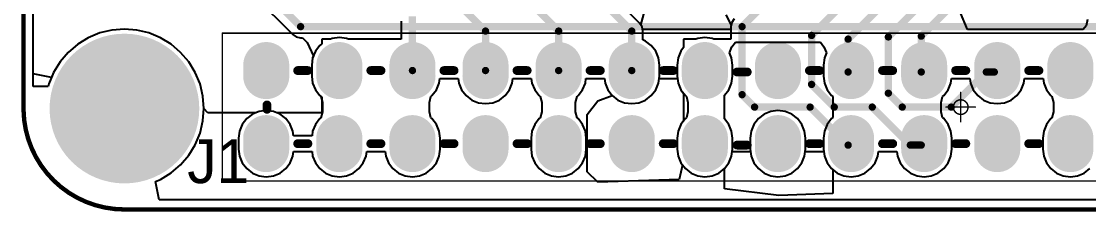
# Model space of a CAD drawing. Header units: millimetres. Extents: x 1.01 to 3.59, y 0.05 to 3.22.
# Drawn here: x 1.009 to 2.469, y 1.009 to 1.269 of the extents above; entities that cross this region are included whole.
import ezdxf

# ---------------------------------------------------------------- set-up
doc = ezdxf.new("R2010")
doc.units = ezdxf.units.MM
doc.header["$MEASUREMENT"] = 0
for name, color, linetype in [('BottomLayer', 5, 'Continuous'), ('BottomSolder', 6, 'Continuous'), ('KeepOutLayer', 6, 'Continuous'), ('Mechanical15', 56, 'Continuous'), ('MultiLayer', 9, 'Continuous'), ('PadHoleLayer', 156, 'Continuous'), ('TopLayer', 1, 'Continuous'), ('TopOverlay', 2, 'Continuous'), ('TopSolder', 216, 'Continuous')]:
    doc.layers.add(name, color=color, linetype=linetype)

# ---------------------------------------------------------------- blocks, each defined once
blk = doc.blocks.new('HM2X20_132')
at = {"layer": 'BottomLayer', "const_width": 0.055}
for points in [[(-0.0425, 0.15), (-0.0575, 0.15)], [(0.0575, 0.15), (0.0425, 0.15)], [(-0.0425, 0.05), (-0.0575, 0.05)], [(0.0575, 0.05), (0.0425, 0.05)], [(-0.0425, -0.05), (-0.0575, -0.05)], [(0.0575, -0.05), (0.0425, -0.05)], [(-0.0425, -0.15), (-0.0575, -0.15)], [(0.0575, -0.15), (0.0425, -0.15)], [(-0.0425, -0.25), (-0.0575, -0.25)], [(0.0575, -0.25), (0.0425, -0.25)], [(-0.0425, -0.35), (-0.0575, -0.35)], [(0.0575, -0.35), (0.0425, -0.35)], [(-0.0425, -0.45), (-0.0575, -0.45)], [(0.0575, -0.45), (0.0425, -0.45)], [(-0.0425, -0.55), (-0.0575, -0.55)], [(0.0575, -0.55), (0.0425, -0.55)], [(-0.0425, -0.65), (-0.0575, -0.65)], [(0.0575, -0.65), (0.0425, -0.65)], [(-0.0425, -0.75), (-0.0575, -0.75)], [(0.0575, -0.75), (0.0425, -0.75)], [(-0.0425, -0.85), (-0.0575, -0.85)], [(0.0575, -0.85), (0.0425, -0.85)], [(-0.0425, -0.95), (-0.0575, -0.95)], [(0.0575, -0.95), (0.0425, -0.95)]]:
    blk.add_lwpolyline(points, dxfattribs=at)
at = {"layer": 'BottomLayer', "const_width": 0.0275}
for points in [[(-0.0712, 0.15, 1), (-0.0437, 0.15, 1)], [(-0.0563, 0.15, 1), (-0.0288, 0.15, 1)], [(0.0288, 0.15, 1), (0.0563, 0.15, 1)], [(0.0437, 0.15, 1), (0.0712, 0.15, 1)], [(-0.0712, 0.05, 1), (-0.0437, 0.05, 1)], [(-0.0563, 0.05, 1), (-0.0288, 0.05, 1)], [(0.0288, 0.05, 1), (0.0563, 0.05, 1)], [(0.0437, 0.05, 1), (0.0712, 0.05, 1)], [(-0.0712, -0.05, 1), (-0.0437, -0.05, 1)], [(-0.0563, -0.05, 1), (-0.0288, -0.05, 1)], [(0.0288, -0.05, 1), (0.0563, -0.05, 1)], [(0.0437, -0.05, 1), (0.0712, -0.05, 1)], [(-0.0712, -0.15, 1), (-0.0437, -0.15, 1)], [(-0.0563, -0.15, 1), (-0.0288, -0.15, 1)], [(0.0288, -0.15, 1), (0.0563, -0.15, 1)], [(0.0437, -0.15, 1), (0.0712, -0.15, 1)], [(-0.0712, -0.25, 1), (-0.0437, -0.25, 1)], [(-0.0563, -0.25, 1), (-0.0288, -0.25, 1)], [(0.0288, -0.25, 1), (0.0563, -0.25, 1)], [(0.0437, -0.25, 1), (0.0712, -0.25, 1)], [(-0.0712, -0.35, 1), (-0.0437, -0.35, 1)], [(-0.0563, -0.35, 1), (-0.0288, -0.35, 1)], [(0.0288, -0.35, 1), (0.0563, -0.35, 1)], [(0.0437, -0.35, 1), (0.0712, -0.35, 1)], [(-0.0712, -0.45, 1), (-0.0437, -0.45, 1)], [(-0.0563, -0.45, 1), (-0.0288, -0.45, 1)], [(0.0288, -0.45, 1), (0.0563, -0.45, 1)], [(0.0437, -0.45, 1), (0.0712, -0.45, 1)], [(-0.0712, -0.55, 1), (-0.0437, -0.55, 1)], [(-0.0563, -0.55, 1), (-0.0288, -0.55, 1)], [(0.0288, -0.55, 1), (0.0563, -0.55, 1)], [(0.0437, -0.55, 1), (0.0712, -0.55, 1)], [(-0.0712, -0.65, 1), (-0.0437, -0.65, 1)], [(-0.0563, -0.65, 1), (-0.0288, -0.65, 1)], [(0.0288, -0.65, 1), (0.0563, -0.65, 1)], [(0.0437, -0.65, 1), (0.0712, -0.65, 1)], [(-0.0712, -0.75, 1), (-0.0437, -0.75, 1)], [(-0.0563, -0.75, 1), (-0.0288, -0.75, 1)], [(0.0288, -0.75, 1), (0.0563, -0.75, 1)], [(0.0437, -0.75, 1), (0.0712, -0.75, 1)], [(-0.0712, -0.85, 1), (-0.0437, -0.85, 1)], [(-0.0563, -0.85, 1), (-0.0288, -0.85, 1)], [(0.0288, -0.85, 1), (0.0563, -0.85, 1)], [(0.0437, -0.85, 1), (0.0712, -0.85, 1)], [(-0.0712, -0.95, 1), (-0.0437, -0.95, 1)], [(-0.0563, -0.95, 1), (-0.0288, -0.95, 1)], [(0.0288, -0.95, 1), (0.0563, -0.95, 1)], [(0.0437, -0.95, 1), (0.0712, -0.95, 1)]]:
    blk.add_lwpolyline(points, format="xyb", close=True, dxfattribs=at)
at = {"layer": 'BottomSolder', "const_width": 0.063}
for points in [[(-0.0425, 0.15), (-0.0575, 0.15)], [(0.0575, 0.15), (0.0425, 0.15)], [(-0.0425, 0.05), (-0.0575, 0.05)], [(0.0575, 0.05), (0.0425, 0.05)], [(-0.0425, -0.05), (-0.0575, -0.05)], [(0.0575, -0.05), (0.0425, -0.05)], [(-0.0425, -0.15), (-0.0575, -0.15)], [(0.0575, -0.15), (0.0425, -0.15)], [(-0.0425, -0.25), (-0.0575, -0.25)], [(0.0575, -0.25), (0.0425, -0.25)], [(-0.0425, -0.35), (-0.0575, -0.35)], [(0.0575, -0.35), (0.0425, -0.35)], [(-0.0425, -0.45), (-0.0575, -0.45)], [(0.0575, -0.45), (0.0425, -0.45)], [(-0.0425, -0.55), (-0.0575, -0.55)], [(0.0575, -0.55), (0.0425, -0.55)], [(-0.0425, -0.65), (-0.0575, -0.65)], [(0.0575, -0.65), (0.0425, -0.65)], [(-0.0425, -0.75), (-0.0575, -0.75)], [(0.0575, -0.75), (0.0425, -0.75)], [(-0.0425, -0.85), (-0.0575, -0.85)], [(0.0575, -0.85), (0.0425, -0.85)], [(-0.0425, -0.95), (-0.0575, -0.95)], [(0.0575, -0.95), (0.0425, -0.95)]]:
    blk.add_lwpolyline(points, dxfattribs=at)
at = {"layer": 'BottomSolder', "const_width": 0.0315}
for points in [[(-0.0732, 0.15, 1), (-0.0418, 0.15, 1)], [(-0.0583, 0.15, 1), (-0.0267, 0.15, 1)], [(0.0267, 0.15, 1), (0.0583, 0.15, 1)], [(0.0418, 0.15, 1), (0.0732, 0.15, 1)], [(-0.0732, 0.05, 1), (-0.0418, 0.05, 1)], [(-0.0583, 0.05, 1), (-0.0267, 0.05, 1)], [(0.0267, 0.05, 1), (0.0583, 0.05, 1)], [(0.0418, 0.05, 1), (0.0732, 0.05, 1)], [(-0.0732, -0.05, 1), (-0.0418, -0.05, 1)], [(-0.0583, -0.05, 1), (-0.0267, -0.05, 1)], [(0.0267, -0.05, 1), (0.0583, -0.05, 1)], [(0.0418, -0.05, 1), (0.0732, -0.05, 1)], [(-0.0732, -0.15, 1), (-0.0418, -0.15, 1)], [(-0.0583, -0.15, 1), (-0.0267, -0.15, 1)], [(0.0267, -0.15, 1), (0.0583, -0.15, 1)], [(0.0418, -0.15, 1), (0.0732, -0.15, 1)], [(-0.0732, -0.25, 1), (-0.0418, -0.25, 1)], [(-0.0583, -0.25, 1), (-0.0267, -0.25, 1)], [(0.0267, -0.25, 1), (0.0583, -0.25, 1)], [(0.0418, -0.25, 1), (0.0732, -0.25, 1)], [(-0.0732, -0.35, 1), (-0.0418, -0.35, 1)], [(-0.0583, -0.35, 1), (-0.0267, -0.35, 1)], [(0.0267, -0.35, 1), (0.0583, -0.35, 1)], [(0.0418, -0.35, 1), (0.0732, -0.35, 1)], [(-0.0732, -0.45, 1), (-0.0418, -0.45, 1)], [(-0.0583, -0.45, 1), (-0.0267, -0.45, 1)], [(0.0267, -0.45, 1), (0.0583, -0.45, 1)], [(0.0418, -0.45, 1), (0.0732, -0.45, 1)], [(-0.0732, -0.55, 1), (-0.0418, -0.55, 1)], [(-0.0583, -0.55, 1), (-0.0267, -0.55, 1)], [(0.0267, -0.55, 1), (0.0583, -0.55, 1)], [(0.0418, -0.55, 1), (0.0732, -0.55, 1)], [(-0.0732, -0.65, 1), (-0.0418, -0.65, 1)], [(-0.0583, -0.65, 1), (-0.0267, -0.65, 1)], [(0.0267, -0.65, 1), (0.0583, -0.65, 1)], [(0.0418, -0.65, 1), (0.0732, -0.65, 1)], [(-0.0732, -0.75, 1), (-0.0418, -0.75, 1)], [(-0.0583, -0.75, 1), (-0.0267, -0.75, 1)], [(0.0267, -0.75, 1), (0.0583, -0.75, 1)], [(0.0418, -0.75, 1), (0.0732, -0.75, 1)], [(-0.0732, -0.85, 1), (-0.0418, -0.85, 1)], [(-0.0583, -0.85, 1), (-0.0267, -0.85, 1)], [(0.0267, -0.85, 1), (0.0583, -0.85, 1)], [(0.0418, -0.85, 1), (0.0732, -0.85, 1)], [(-0.0732, -0.95, 1), (-0.0418, -0.95, 1)], [(-0.0583, -0.95, 1), (-0.0267, -0.95, 1)], [(0.0267, -0.95, 1), (0.0583, -0.95, 1)], [(0.0418, -0.95, 1), (0.0732, -0.95, 1)]]:
    blk.add_lwpolyline(points, format="xyb", close=True, dxfattribs=at)
at = {"layer": 'Mechanical15', "const_width": 0.002}
for points in [[(-0.1012, -1.01), (-0.1012, 1.008)], [(0.1012, -1.01), (0.1012, 1.008)], [(0, -0.02), (0, 0.02)], [(0.02, 0), (-0.02, 0)], [(0.1012, -1.01), (-0.1012, -1.01)]]:
    blk.add_lwpolyline(points, dxfattribs=at)
at = {"layer": 'Mechanical15'}
for points, const_width in [([(-0.0005, 0.02, 1), (0.0005, 0.02, 1)], 0.001), ([(-0.0205, 0, 1), (-0.0195, 0, 1)], 0.001), ([(0.01, 0, 1), (-0.01, 0, 1)], 0.002), ([(-0.0105, 0, 1), (-0.0095, 0, 1)], 0.001), ([(0.0095, 0, 1), (0.0105, 0, 1)], 0.001), ([(0.0195, 0, 1), (0.0205, 0, 1)], 0.001), ([(-0.0005, -0.02, 1), (0.0005, -0.02, 1)], 0.001), ([(-0.1017, -1.01, 1), (-0.1007, -1.01, 1)], 0.001), ([(-0.1017, -1.01, 1), (-0.1007, -1.01, 1)], 0.001), ([(0.1007, -1.01, 1), (0.1017, -1.01, 1)], 0.001), ([(0.1007, -1.01, 1), (0.1017, -1.01, 1)], 0.001)]:
    blk.add_lwpolyline(points, format="xyb", close=True, dxfattribs=dict(at, const_width=const_width))
at = {"layer": 'MultiLayer', "const_width": 0.055}
for points in [[(-0.0425, 0.15), (-0.0575, 0.15)], [(0.0575, 0.15), (0.0425, 0.15)], [(-0.0425, 0.05), (-0.0575, 0.05)], [(0.0575, 0.05), (0.0425, 0.05)], [(-0.0425, -0.05), (-0.0575, -0.05)], [(0.0575, -0.05), (0.0425, -0.05)], [(-0.0425, -0.15), (-0.0575, -0.15)], [(0.0575, -0.15), (0.0425, -0.15)], [(-0.0425, -0.25), (-0.0575, -0.25)], [(0.0575, -0.25), (0.0425, -0.25)], [(-0.0425, -0.35), (-0.0575, -0.35)], [(0.0575, -0.35), (0.0425, -0.35)], [(-0.0425, -0.45), (-0.0575, -0.45)], [(0.0575, -0.45), (0.0425, -0.45)], [(-0.0425, -0.55), (-0.0575, -0.55)], [(0.0575, -0.55), (0.0425, -0.55)], [(-0.0425, -0.65), (-0.0575, -0.65)], [(0.0575, -0.65), (0.0425, -0.65)], [(-0.0425, -0.75), (-0.0575, -0.75)], [(0.0575, -0.75), (0.0425, -0.75)], [(-0.0425, -0.85), (-0.0575, -0.85)], [(0.0575, -0.85), (0.0425, -0.85)], [(-0.0425, -0.95), (-0.0575, -0.95)], [(0.0575, -0.95), (0.0425, -0.95)]]:
    blk.add_lwpolyline(points, dxfattribs=at)
at = {"layer": 'MultiLayer', "const_width": 0.0275}
for points in [[(-0.0712, 0.15, 1), (-0.0437, 0.15, 1)], [(-0.0563, 0.15, 1), (-0.0288, 0.15, 1)], [(0.0288, 0.15, 1), (0.0563, 0.15, 1)], [(0.0437, 0.15, 1), (0.0712, 0.15, 1)], [(-0.0712, 0.05, 1), (-0.0437, 0.05, 1)], [(-0.0563, 0.05, 1), (-0.0288, 0.05, 1)], [(0.0288, 0.05, 1), (0.0563, 0.05, 1)], [(0.0437, 0.05, 1), (0.0712, 0.05, 1)], [(-0.0712, -0.05, 1), (-0.0437, -0.05, 1)], [(-0.0563, -0.05, 1), (-0.0288, -0.05, 1)], [(0.0288, -0.05, 1), (0.0563, -0.05, 1)], [(0.0437, -0.05, 1), (0.0712, -0.05, 1)], [(-0.0712, -0.15, 1), (-0.0437, -0.15, 1)], [(-0.0563, -0.15, 1), (-0.0288, -0.15, 1)], [(0.0288, -0.15, 1), (0.0563, -0.15, 1)], [(0.0437, -0.15, 1), (0.0712, -0.15, 1)], [(-0.0712, -0.25, 1), (-0.0437, -0.25, 1)], [(-0.0563, -0.25, 1), (-0.0288, -0.25, 1)], [(0.0288, -0.25, 1), (0.0563, -0.25, 1)], [(0.0437, -0.25, 1), (0.0712, -0.25, 1)], [(-0.0712, -0.35, 1), (-0.0437, -0.35, 1)], [(-0.0563, -0.35, 1), (-0.0288, -0.35, 1)], [(0.0288, -0.35, 1), (0.0563, -0.35, 1)], [(0.0437, -0.35, 1), (0.0712, -0.35, 1)], [(-0.0712, -0.45, 1), (-0.0437, -0.45, 1)], [(-0.0563, -0.45, 1), (-0.0288, -0.45, 1)], [(0.0288, -0.45, 1), (0.0563, -0.45, 1)], [(0.0437, -0.45, 1), (0.0712, -0.45, 1)], [(-0.0712, -0.55, 1), (-0.0437, -0.55, 1)], [(-0.0563, -0.55, 1), (-0.0288, -0.55, 1)], [(0.0288, -0.55, 1), (0.0563, -0.55, 1)], [(0.0437, -0.55, 1), (0.0712, -0.55, 1)], [(-0.0712, -0.65, 1), (-0.0437, -0.65, 1)], [(-0.0563, -0.65, 1), (-0.0288, -0.65, 1)], [(0.0288, -0.65, 1), (0.0563, -0.65, 1)], [(0.0437, -0.65, 1), (0.0712, -0.65, 1)], [(-0.0712, -0.75, 1), (-0.0437, -0.75, 1)], [(-0.0563, -0.75, 1), (-0.0288, -0.75, 1)], [(0.0288, -0.75, 1), (0.0563, -0.75, 1)], [(0.0437, -0.75, 1), (0.0712, -0.75, 1)], [(-0.0712, -0.85, 1), (-0.0437, -0.85, 1)], [(-0.0563, -0.85, 1), (-0.0288, -0.85, 1)], [(0.0288, -0.85, 1), (0.0563, -0.85, 1)], [(0.0437, -0.85, 1), (0.0712, -0.85, 1)], [(-0.0712, -0.95, 1), (-0.0437, -0.95, 1)], [(-0.0563, -0.95, 1), (-0.0288, -0.95, 1)], [(0.0288, -0.95, 1), (0.0563, -0.95, 1)], [(0.0437, -0.95, 1), (0.0712, -0.95, 1)]]:
    blk.add_lwpolyline(points, format="xyb", close=True, dxfattribs=at)
at = {"layer": 'PadHoleLayer', "const_width": 0.02}
for points in [[(-0.06, 0.15, 1), (-0.04, 0.15, 1)], [(0.04, 0.15, 1), (0.06, 0.15, 1)], [(-0.06, 0.05, 1), (-0.04, 0.05, 1)], [(0.04, 0.05, 1), (0.06, 0.05, 1)], [(-0.06, -0.05, 1), (-0.04, -0.05, 1)], [(0.04, -0.05, 1), (0.06, -0.05, 1)], [(-0.06, -0.15, 1), (-0.04, -0.15, 1)], [(0.04, -0.15, 1), (0.06, -0.15, 1)], [(-0.06, -0.25, 1), (-0.04, -0.25, 1)], [(0.04, -0.25, 1), (0.06, -0.25, 1)], [(-0.06, -0.35, 1), (-0.04, -0.35, 1)], [(0.04, -0.35, 1), (0.06, -0.35, 1)], [(-0.06, -0.45, 1), (-0.04, -0.45, 1)], [(0.04, -0.45, 1), (0.06, -0.45, 1)], [(-0.06, -0.55, 1), (-0.04, -0.55, 1)], [(0.04, -0.55, 1), (0.06, -0.55, 1)], [(-0.06, -0.65, 1), (-0.04, -0.65, 1)], [(0.04, -0.65, 1), (0.06, -0.65, 1)], [(-0.06, -0.75, 1), (-0.04, -0.75, 1)], [(0.04, -0.75, 1), (0.06, -0.75, 1)], [(-0.06, -0.85, 1), (-0.04, -0.85, 1)], [(0.04, -0.85, 1), (0.06, -0.85, 1)], [(-0.06, -0.95, 1), (-0.04, -0.95, 1)], [(0.04, -0.95, 1), (0.06, -0.95, 1)]]:
    blk.add_lwpolyline(points, format="xyb", close=True, dxfattribs=at)
at = {"layer": 'TopLayer', "const_width": 0.055}
for points in [[(-0.0425, 0.15), (-0.0575, 0.15)], [(0.0575, 0.15), (0.0425, 0.15)], [(-0.0425, 0.05), (-0.0575, 0.05)], [(0.0575, 0.05), (0.0425, 0.05)], [(-0.0425, -0.05), (-0.0575, -0.05)], [(0.0575, -0.05), (0.0425, -0.05)], [(-0.0425, -0.15), (-0.0575, -0.15)], [(0.0575, -0.15), (0.0425, -0.15)], [(-0.0425, -0.25), (-0.0575, -0.25)], [(0.0575, -0.25), (0.0425, -0.25)], [(-0.0425, -0.35), (-0.0575, -0.35)], [(0.0575, -0.35), (0.0425, -0.35)], [(-0.0425, -0.45), (-0.0575, -0.45)], [(0.0575, -0.45), (0.0425, -0.45)], [(-0.0425, -0.55), (-0.0575, -0.55)], [(0.0575, -0.55), (0.0425, -0.55)], [(-0.0425, -0.65), (-0.0575, -0.65)], [(0.0575, -0.65), (0.0425, -0.65)], [(-0.0425, -0.75), (-0.0575, -0.75)], [(0.0575, -0.75), (0.0425, -0.75)], [(-0.0425, -0.85), (-0.0575, -0.85)], [(0.0575, -0.85), (0.0425, -0.85)], [(-0.0425, -0.95), (-0.0575, -0.95)], [(0.0575, -0.95), (0.0425, -0.95)]]:
    blk.add_lwpolyline(points, dxfattribs=at)
at = {"layer": 'TopLayer', "const_width": 0.0275}
for points in [[(-0.0712, 0.15, 1), (-0.0437, 0.15, 1)], [(-0.0563, 0.15, 1), (-0.0288, 0.15, 1)], [(0.0288, 0.15, 1), (0.0563, 0.15, 1)], [(0.0437, 0.15, 1), (0.0712, 0.15, 1)], [(-0.0712, 0.05, 1), (-0.0437, 0.05, 1)], [(-0.0563, 0.05, 1), (-0.0288, 0.05, 1)], [(0.0288, 0.05, 1), (0.0563, 0.05, 1)], [(0.0437, 0.05, 1), (0.0712, 0.05, 1)], [(-0.0712, -0.05, 1), (-0.0437, -0.05, 1)], [(-0.0563, -0.05, 1), (-0.0288, -0.05, 1)], [(0.0288, -0.05, 1), (0.0563, -0.05, 1)], [(0.0437, -0.05, 1), (0.0712, -0.05, 1)], [(-0.0712, -0.15, 1), (-0.0437, -0.15, 1)], [(-0.0563, -0.15, 1), (-0.0288, -0.15, 1)], [(0.0288, -0.15, 1), (0.0563, -0.15, 1)], [(0.0437, -0.15, 1), (0.0712, -0.15, 1)], [(-0.0712, -0.25, 1), (-0.0437, -0.25, 1)], [(-0.0563, -0.25, 1), (-0.0288, -0.25, 1)], [(0.0288, -0.25, 1), (0.0563, -0.25, 1)], [(0.0437, -0.25, 1), (0.0712, -0.25, 1)], [(-0.0712, -0.35, 1), (-0.0437, -0.35, 1)], [(-0.0563, -0.35, 1), (-0.0288, -0.35, 1)], [(0.0288, -0.35, 1), (0.0563, -0.35, 1)], [(0.0437, -0.35, 1), (0.0712, -0.35, 1)], [(-0.0712, -0.45, 1), (-0.0437, -0.45, 1)], [(-0.0563, -0.45, 1), (-0.0288, -0.45, 1)], [(0.0288, -0.45, 1), (0.0563, -0.45, 1)], [(0.0437, -0.45, 1), (0.0712, -0.45, 1)], [(-0.0712, -0.55, 1), (-0.0437, -0.55, 1)], [(-0.0563, -0.55, 1), (-0.0288, -0.55, 1)], [(0.0288, -0.55, 1), (0.0563, -0.55, 1)], [(0.0437, -0.55, 1), (0.0712, -0.55, 1)], [(-0.0712, -0.65, 1), (-0.0437, -0.65, 1)], [(-0.0563, -0.65, 1), (-0.0288, -0.65, 1)], [(0.0288, -0.65, 1), (0.0563, -0.65, 1)], [(0.0437, -0.65, 1), (0.0712, -0.65, 1)], [(-0.0712, -0.75, 1), (-0.0437, -0.75, 1)], [(-0.0563, -0.75, 1), (-0.0288, -0.75, 1)], [(0.0288, -0.75, 1), (0.0563, -0.75, 1)], [(0.0437, -0.75, 1), (0.0712, -0.75, 1)], [(-0.0712, -0.85, 1), (-0.0437, -0.85, 1)], [(-0.0563, -0.85, 1), (-0.0288, -0.85, 1)], [(0.0288, -0.85, 1), (0.0563, -0.85, 1)], [(0.0437, -0.85, 1), (0.0712, -0.85, 1)], [(-0.0712, -0.95, 1), (-0.0437, -0.95, 1)], [(-0.0563, -0.95, 1), (-0.0288, -0.95, 1)], [(0.0288, -0.95, 1), (0.0563, -0.95, 1)], [(0.0437, -0.95, 1), (0.0712, -0.95, 1)]]:
    blk.add_lwpolyline(points, format="xyb", close=True, dxfattribs=at)
at = {"layer": 'TopOverlay', "const_width": 0.012}
for points in [[(-0.05, 0.093), (-0.05, 0.107)], [(0.05, 0.093), (0.05, 0.107)], [(-0.05, -0.007), (-0.05, 0.007)], [(0.05, -0.007), (0.05, 0.007)], [(-0.05, -0.107), (-0.05, -0.093)], [(0.05, -0.107), (0.05, -0.093)], [(-0.05, -0.207), (-0.05, -0.193)], [(0.05, -0.207), (0.05, -0.193)], [(-0.048, -0.306), (-0.048, -0.292)], [(0.052, -0.306), (0.052, -0.292)], [(-0.05, -0.407), (-0.05, -0.393)], [(0.05, -0.407), (0.05, -0.393)], [(-0.05, -0.507), (-0.05, -0.493)], [(0.05, -0.507), (0.05, -0.493)], [(-0.05, -0.607), (-0.05, -0.593)], [(0.05, -0.607), (0.05, -0.593)], [(-0.05, -0.707), (-0.05, -0.693)], [(0.05, -0.707), (0.05, -0.693)], [(-0.05, -0.807), (-0.05, -0.793)], [(0.05, -0.807), (0.05, -0.793)], [(-0.05, -0.907), (-0.05, -0.893)], [(0.05, -0.907), (0.05, -0.893)], [(0.003, -0.949), (-0.003, -0.949)]]:
    blk.add_lwpolyline(points, dxfattribs=at)
at = {"layer": 'TopOverlay', "const_width": 0.006}
for points in [[(-0.053, 0.107, 1), (-0.047, 0.107, 1)], [(0.047, 0.107, 1), (0.053, 0.107, 1)], [(-0.053, 0.093, 1), (-0.047, 0.093, 1)], [(0.047, 0.093, 1), (0.053, 0.093, 1)], [(-0.053, 0.007, 1), (-0.047, 0.007, 1)], [(0.047, 0.007, 1), (0.053, 0.007, 1)], [(-0.053, -0.007, 1), (-0.047, -0.007, 1)], [(0.047, -0.007, 1), (0.053, -0.007, 1)], [(-0.053, -0.093, 1), (-0.047, -0.093, 1)], [(0.047, -0.093, 1), (0.053, -0.093, 1)], [(-0.053, -0.107, 1), (-0.047, -0.107, 1)], [(0.047, -0.107, 1), (0.053, -0.107, 1)], [(-0.053, -0.193, 1), (-0.047, -0.193, 1)], [(0.047, -0.193, 1), (0.053, -0.193, 1)], [(-0.053, -0.207, 1), (-0.047, -0.207, 1)], [(0.047, -0.207, 1), (0.053, -0.207, 1)], [(-0.051, -0.292, 1), (-0.045, -0.292, 1)], [(0.049, -0.292, 1), (0.055, -0.292, 1)], [(-0.051, -0.306, 1), (-0.045, -0.306, 1)], [(0.049, -0.306, 1), (0.055, -0.306, 1)], [(-0.053, -0.393, 1), (-0.047, -0.393, 1)], [(0.047, -0.393, 1), (0.053, -0.393, 1)], [(-0.053, -0.407, 1), (-0.047, -0.407, 1)], [(0.047, -0.407, 1), (0.053, -0.407, 1)], [(-0.053, -0.493, 1), (-0.047, -0.493, 1)], [(0.047, -0.493, 1), (0.053, -0.493, 1)], [(-0.053, -0.507, 1), (-0.047, -0.507, 1)], [(0.047, -0.507, 1), (0.053, -0.507, 1)], [(-0.053, -0.593, 1), (-0.047, -0.593, 1)], [(0.047, -0.593, 1), (0.053, -0.593, 1)], [(-0.053, -0.607, 1), (-0.047, -0.607, 1)], [(0.047, -0.607, 1), (0.053, -0.607, 1)], [(-0.053, -0.693, 1), (-0.047, -0.693, 1)], [(0.047, -0.693, 1), (0.053, -0.693, 1)], [(-0.053, -0.707, 1), (-0.047, -0.707, 1)], [(0.047, -0.707, 1), (0.053, -0.707, 1)], [(-0.053, -0.793, 1), (-0.047, -0.793, 1)], [(0.047, -0.793, 1), (0.053, -0.793, 1)], [(-0.053, -0.807, 1), (-0.047, -0.807, 1)], [(0.047, -0.807, 1), (0.053, -0.807, 1)], [(-0.053, -0.893, 1), (-0.047, -0.893, 1)], [(0.047, -0.893, 1), (0.053, -0.893, 1)], [(-0.053, -0.907, 1), (-0.047, -0.907, 1)], [(0.047, -0.907, 1), (0.053, -0.907, 1)], [(-0.006, -0.949, 1), (0, -0.949, 1)], [(0, -0.949, 1), (0.006, -0.949, 1)]]:
    blk.add_lwpolyline(points, format="xyb", close=True, dxfattribs=at)
at = {"layer": 'TopSolder', "const_width": 0.063}
for points in [[(-0.0425, 0.15), (-0.0575, 0.15)], [(0.0575, 0.15), (0.0425, 0.15)], [(-0.0425, 0.05), (-0.0575, 0.05)], [(0.0575, 0.05), (0.0425, 0.05)], [(-0.0425, -0.05), (-0.0575, -0.05)], [(0.0575, -0.05), (0.0425, -0.05)], [(-0.0425, -0.15), (-0.0575, -0.15)], [(0.0575, -0.15), (0.0425, -0.15)], [(-0.0425, -0.25), (-0.0575, -0.25)], [(0.0575, -0.25), (0.0425, -0.25)], [(-0.0425, -0.35), (-0.0575, -0.35)], [(0.0575, -0.35), (0.0425, -0.35)], [(-0.0425, -0.45), (-0.0575, -0.45)], [(0.0575, -0.45), (0.0425, -0.45)], [(-0.0425, -0.55), (-0.0575, -0.55)], [(0.0575, -0.55), (0.0425, -0.55)], [(-0.0425, -0.65), (-0.0575, -0.65)], [(0.0575, -0.65), (0.0425, -0.65)], [(-0.0425, -0.75), (-0.0575, -0.75)], [(0.0575, -0.75), (0.0425, -0.75)], [(-0.0425, -0.85), (-0.0575, -0.85)], [(0.0575, -0.85), (0.0425, -0.85)], [(-0.0425, -0.95), (-0.0575, -0.95)], [(0.0575, -0.95), (0.0425, -0.95)]]:
    blk.add_lwpolyline(points, dxfattribs=at)
at = {"layer": 'TopSolder', "const_width": 0.0315}
for points in [[(-0.0732, 0.15, 1), (-0.0418, 0.15, 1)], [(-0.0583, 0.15, 1), (-0.0267, 0.15, 1)], [(0.0267, 0.15, 1), (0.0583, 0.15, 1)], [(0.0418, 0.15, 1), (0.0732, 0.15, 1)], [(-0.0732, 0.05, 1), (-0.0418, 0.05, 1)], [(-0.0583, 0.05, 1), (-0.0267, 0.05, 1)], [(0.0267, 0.05, 1), (0.0583, 0.05, 1)], [(0.0418, 0.05, 1), (0.0732, 0.05, 1)], [(-0.0732, -0.05, 1), (-0.0418, -0.05, 1)], [(-0.0583, -0.05, 1), (-0.0267, -0.05, 1)], [(0.0267, -0.05, 1), (0.0583, -0.05, 1)], [(0.0418, -0.05, 1), (0.0732, -0.05, 1)], [(-0.0732, -0.15, 1), (-0.0418, -0.15, 1)], [(-0.0583, -0.15, 1), (-0.0267, -0.15, 1)], [(0.0267, -0.15, 1), (0.0583, -0.15, 1)], [(0.0418, -0.15, 1), (0.0732, -0.15, 1)], [(-0.0732, -0.25, 1), (-0.0418, -0.25, 1)], [(-0.0583, -0.25, 1), (-0.0267, -0.25, 1)], [(0.0267, -0.25, 1), (0.0583, -0.25, 1)], [(0.0418, -0.25, 1), (0.0732, -0.25, 1)], [(-0.0732, -0.35, 1), (-0.0418, -0.35, 1)], [(-0.0583, -0.35, 1), (-0.0267, -0.35, 1)], [(0.0267, -0.35, 1), (0.0583, -0.35, 1)], [(0.0418, -0.35, 1), (0.0732, -0.35, 1)], [(-0.0732, -0.45, 1), (-0.0418, -0.45, 1)], [(-0.0583, -0.45, 1), (-0.0267, -0.45, 1)], [(0.0267, -0.45, 1), (0.0583, -0.45, 1)], [(0.0418, -0.45, 1), (0.0732, -0.45, 1)], [(-0.0732, -0.55, 1), (-0.0418, -0.55, 1)], [(-0.0583, -0.55, 1), (-0.0267, -0.55, 1)], [(0.0267, -0.55, 1), (0.0583, -0.55, 1)], [(0.0418, -0.55, 1), (0.0732, -0.55, 1)], [(-0.0732, -0.65, 1), (-0.0418, -0.65, 1)], [(-0.0583, -0.65, 1), (-0.0267, -0.65, 1)], [(0.0267, -0.65, 1), (0.0583, -0.65, 1)], [(0.0418, -0.65, 1), (0.0732, -0.65, 1)], [(-0.0732, -0.75, 1), (-0.0418, -0.75, 1)], [(-0.0583, -0.75, 1), (-0.0267, -0.75, 1)], [(0.0267, -0.75, 1), (0.0583, -0.75, 1)], [(0.0418, -0.75, 1), (0.0732, -0.75, 1)], [(-0.0732, -0.85, 1), (-0.0418, -0.85, 1)], [(-0.0583, -0.85, 1), (-0.0267, -0.85, 1)], [(0.0267, -0.85, 1), (0.0583, -0.85, 1)], [(0.0418, -0.85, 1), (0.0732, -0.85, 1)], [(-0.0732, -0.95, 1), (-0.0418, -0.95, 1)], [(-0.0583, -0.95, 1), (-0.0267, -0.95, 1)], [(0.0267, -0.95, 1), (0.0583, -0.95, 1)], [(0.0418, -0.95, 1), (0.0732, -0.95, 1)]]:
    blk.add_lwpolyline(points, format="xyb", close=True, dxfattribs=at)

msp = doc.modelspace()

# ---------------------------------------------------------------- linework, layer by layer
at = {"layer": 'BottomLayer'}
for p, q in [((1.0253, 1.1975), (1.0253, 3.0316)), ((1.1362, 1.4951), (1.3802, 1.2512)), ((1.133, 1.2574), (1.1164, 1.2534)), ((1.15, 1.2588), (1.133, 1.2574)), ((1.167, 1.2574), (1.15, 1.2588)), ((1.1836, 1.2534), (1.167, 1.2574)), ((1.1006, 1.2469), (1.0861, 1.238)), ((1.1164, 1.2534), (1.1006, 1.2469)), ((1.1994, 1.2469), (1.1836, 1.2534)), ((1.2139, 1.238), (1.1994, 1.2469)), ((1.3802, 1.2512), (1.3851, 1.2479)), ((1.3851, 1.2479), (1.391, 1.2467)), ((1.391, 1.2467), (1.3938, 1.2467)), ((1.3938, 1.2467), (1.3998, 1.2404)), ((1.0731, 1.2269), (1.062, 1.2139)), ((1.0861, 1.238), (1.0731, 1.2269)), ((1.2269, 1.2269), (1.2139, 1.238)), ((1.238, 1.2139), (1.2269, 1.2269)), ((1.3998, 1.2404), (1.4085, 1.2217)), ((1.9778, 1.226), (1.9811, 1.2343)), ((1.9811, 1.2343), (1.986, 1.241)), ((1.986, 1.241), (2.102, 1.241)), ((2.102, 1.241), (2.1069, 1.2343)), ((2.1069, 1.2343), (2.1102, 1.226)), ((1.062, 1.2139), (1.0531, 1.1994)), ((1.2469, 1.1994), (1.238, 1.2139)), ((1.4075, 1.2193), (1.4062, 1.2095)), ((1.4085, 1.2217), (1.4075, 1.2193)), ((1.9805, 1.2193), (1.9778, 1.226)), ((1.9818, 1.2095), (1.9805, 1.2193)), ((2.1075, 1.2193), (2.1062, 1.2095)), ((2.1102, 1.226), (2.1075, 1.2193)), ((1.0503, 1.1925), (1.0253, 1.1975)), ((1.0531, 1.1994), (1.0503, 1.1925)), ((1.2534, 1.1836), (1.2469, 1.1994)), ((1.4062, 1.2095), (1.4062, 1.1945)), ((1.9818, 1.1945), (1.9818, 1.2095)), ((2.1062, 1.2095), (2.1062, 1.1945)), ((1.2574, 1.167), (1.2534, 1.1836)), ((1.4062, 1.1945), (1.4075, 1.1847)), ((1.4075, 1.1847), (1.4112, 1.1756)), ((1.5768, 1.1756), (1.5805, 1.1847)), ((1.5805, 1.1847), (1.5814, 1.1912)), ((1.5814, 1.1912), (1.6066, 1.1912)), ((1.6066, 1.1912), (1.6075, 1.1847)), ((1.6075, 1.1847), (1.6112, 1.1756)), ((1.6768, 1.1756), (1.6805, 1.1847)), ((1.6805, 1.1847), (1.6814, 1.1912)), ((1.6814, 1.1912), (1.7066, 1.1912)), ((1.7066, 1.1912), (1.7075, 1.1847)), ((1.7075, 1.1847), (1.7112, 1.1756)), ((1.7768, 1.1756), (1.7805, 1.1847)), ((1.7805, 1.1847), (1.7814, 1.1912)), ((1.7814, 1.1912), (1.8066, 1.1912)), ((1.8066, 1.1912), (1.8075, 1.1847)), ((1.8075, 1.1847), (1.8112, 1.1756)), ((1.8768, 1.1756), (1.8805, 1.1847)), ((1.8805, 1.1847), (1.8814, 1.1912)), ((1.8814, 1.1912), (1.9066, 1.1912)), ((1.9066, 1.1912), (1.9075, 1.1847)), ((1.9075, 1.1847), (1.9112, 1.1756)), ((1.9768, 1.1756), (1.9805, 1.1847)), ((1.9805, 1.1847), (1.9818, 1.1945)), ((2.1062, 1.1945), (2.1075, 1.1847)), ((2.1075, 1.1847), (2.1112, 1.1756)), ((2.2768, 1.1756), (2.2805, 1.1847)), ((2.2805, 1.1847), (2.2814, 1.1912)), ((2.2814, 1.1912), (2.3066, 1.1912)), ((2.3066, 1.1912), (2.3075, 1.1847)), ((2.3075, 1.1847), (2.3112, 1.1756)), ((2.3768, 1.1756), (2.3805, 1.1847)), ((2.3805, 1.1847), (2.3814, 1.1912)), ((2.3814, 1.1912), (2.4066, 1.1912)), ((2.4066, 1.1912), (2.4075, 1.1847)), ((2.4075, 1.1847), (2.4112, 1.1756)), ((1.4112, 1.1756), (1.4173, 1.1678)), ((1.5707, 1.1678), (1.5768, 1.1756)), ((1.6112, 1.1756), (1.6173, 1.1678)), ((1.6707, 1.1678), (1.6768, 1.1756)), ((1.7112, 1.1756), (1.7173, 1.1678)), ((1.7707, 1.1678), (1.7768, 1.1756)), ((1.8112, 1.1756), (1.8173, 1.1678)), ((1.8707, 1.1678), (1.8768, 1.1756)), ((1.9112, 1.1756), (1.9173, 1.1678)), ((1.971, 1.1681), (1.9768, 1.1756)), ((1.971, 1.1359), (1.971, 1.1681)), ((2.1112, 1.1756), (2.1173, 1.1678)), ((2.2707, 1.1678), (2.2768, 1.1756)), ((2.3112, 1.1756), (2.3173, 1.1678)), ((2.3707, 1.1678), (2.3768, 1.1756)), ((2.4112, 1.1756), (2.4173, 1.1678)), ((1.2588, 1.15), (1.2574, 1.167)), ((1.4173, 1.1678), (1.4187, 1.1667)), ((1.4187, 1.1667), (1.4208, 1.1585)), ((1.4208, 1.1585), (1.4208, 1.1455)), ((1.5672, 1.1585), (1.5693, 1.1667)), ((1.5672, 1.1455), (1.5672, 1.1585)), ((1.5693, 1.1667), (1.5707, 1.1678)), ((1.6173, 1.1678), (1.6251, 1.1617)), ((1.6251, 1.1617), (1.6342, 1.158)), ((1.6342, 1.158), (1.644, 1.1567)), ((1.644, 1.1567), (1.6538, 1.158)), ((1.6538, 1.158), (1.6629, 1.1617)), ((1.6629, 1.1617), (1.6707, 1.1678)), ((1.7173, 1.1678), (1.7187, 1.1667)), ((1.7187, 1.1667), (1.7208, 1.1585)), ((1.7208, 1.1585), (1.7208, 1.1455)), ((1.7672, 1.1585), (1.7693, 1.1667)), ((1.7672, 1.1455), (1.7672, 1.1585)), ((1.7693, 1.1667), (1.7707, 1.1678)), ((1.8173, 1.1678), (1.8251, 1.1617)), ((1.8251, 1.1617), (1.8342, 1.158)), ((1.8342, 1.158), (1.844, 1.1567)), ((1.844, 1.1567), (1.8538, 1.158)), ((1.8538, 1.158), (1.8629, 1.1617)), ((1.8629, 1.1617), (1.8707, 1.1678)), ((1.9173, 1.1678), (1.9187, 1.1667)), ((1.9187, 1.1667), (1.9208, 1.1585)), ((1.9208, 1.1585), (1.9208, 1.1455)), ((2.1173, 1.1678), (2.119, 1.1664)), ((2.119, 1.1664), (2.119, 1.1376)), ((2.2672, 1.1585), (2.2693, 1.1667)), ((2.2672, 1.1455), (2.2672, 1.1585)), ((2.2693, 1.1667), (2.2707, 1.1678)), ((2.3173, 1.1678), (2.3251, 1.1617)), ((2.3251, 1.1617), (2.3342, 1.158)), ((2.3342, 1.158), (2.344, 1.1567)), ((2.344, 1.1567), (2.3538, 1.158)), ((2.3538, 1.158), (2.3629, 1.1617)), ((2.3629, 1.1617), (2.3707, 1.1678)), ((2.4173, 1.1678), (2.4187, 1.1667)), ((2.4187, 1.1667), (2.4208, 1.1585)), ((2.4208, 1.1585), (2.4208, 1.1455)), ((1.2574, 1.133), (1.2588, 1.15)), ((1.3251, 1.1423), (1.3173, 1.1362)), ((1.3342, 1.146), (1.3251, 1.1423)), ((1.344, 1.1473), (1.3342, 1.146)), ((1.3538, 1.146), (1.344, 1.1473)), ((1.3629, 1.1423), (1.3538, 1.146)), ((1.3707, 1.1362), (1.3629, 1.1423)), ((1.4208, 1.1455), (1.4187, 1.1373)), ((1.5693, 1.1373), (1.5672, 1.1455)), ((1.7208, 1.1455), (1.7187, 1.1373)), ((1.7693, 1.1373), (1.7672, 1.1455)), ((1.9208, 1.1455), (1.9187, 1.1373)), ((2.0251, 1.1423), (2.0173, 1.1362)), ((2.0342, 1.146), (2.0251, 1.1423)), ((2.044, 1.1473), (2.0342, 1.146)), ((2.0538, 1.146), (2.044, 1.1473)), ((2.0629, 1.1423), (2.0538, 1.146)), ((2.0707, 1.1362), (2.0629, 1.1423)), ((2.2693, 1.1373), (2.2672, 1.1455)), ((2.4208, 1.1455), (2.4187, 1.1373)), ((1.2534, 1.1164), (1.2574, 1.133)), ((1.3112, 1.1284), (1.3075, 1.1193)), ((1.3173, 1.1362), (1.3112, 1.1284)), ((1.3768, 1.1284), (1.3707, 1.1362)), ((1.3805, 1.1193), (1.3768, 1.1284)), ((1.4112, 1.1284), (1.4075, 1.1193)), ((1.4173, 1.1362), (1.4112, 1.1284)), ((1.4187, 1.1373), (1.4173, 1.1362)), ((1.5707, 1.1362), (1.5693, 1.1373)), ((1.5768, 1.1284), (1.5707, 1.1362)), ((1.5805, 1.1193), (1.5768, 1.1284)), ((1.7112, 1.1284), (1.7075, 1.1193)), ((1.7173, 1.1362), (1.7112, 1.1284)), ((1.7187, 1.1373), (1.7173, 1.1362)), ((1.7707, 1.1362), (1.7693, 1.1373)), ((1.7768, 1.1284), (1.7707, 1.1362)), ((1.7805, 1.1193), (1.7768, 1.1284)), ((1.9112, 1.1284), (1.9075, 1.1193)), ((1.9173, 1.1362), (1.9112, 1.1284)), ((1.9187, 1.1373), (1.9173, 1.1362)), ((1.9768, 1.1284), (1.971, 1.1359)), ((1.9805, 1.1193), (1.9768, 1.1284)), ((2.0112, 1.1284), (2.0075, 1.1193)), ((2.0173, 1.1362), (2.0112, 1.1284)), ((2.0768, 1.1284), (2.0707, 1.1362)), ((2.0805, 1.1193), (2.0768, 1.1284)), ((2.1112, 1.1284), (2.1075, 1.1193)), ((2.1173, 1.1362), (2.1112, 1.1284)), ((2.119, 1.1376), (2.1173, 1.1362)), ((2.2707, 1.1362), (2.2693, 1.1373)), ((2.2768, 1.1284), (2.2707, 1.1362)), ((2.2805, 1.1193), (2.2768, 1.1284)), ((2.4112, 1.1284), (2.4075, 1.1193)), ((2.4173, 1.1362), (2.4112, 1.1284)), ((2.4187, 1.1373), (2.4173, 1.1362)), ((1.2469, 1.1006), (1.2534, 1.1164)), ((1.3075, 1.1193), (1.3062, 1.1095)), ((1.3814, 1.1128), (1.3805, 1.1193)), ((1.4066, 1.1128), (1.3814, 1.1128)), ((1.4075, 1.1193), (1.4066, 1.1128)), ((1.5818, 1.1095), (1.5805, 1.1193)), ((1.7075, 1.1193), (1.7062, 1.1095)), ((1.7818, 1.1095), (1.7805, 1.1193)), ((1.9075, 1.1193), (1.9062, 1.1095)), ((1.9818, 1.1095), (1.9805, 1.1193)), ((2.0075, 1.1193), (2.0062, 1.1095)), ((2.0818, 1.1095), (2.0805, 1.1193)), ((2.1075, 1.1193), (2.1062, 1.1095)), ((2.2818, 1.1095), (2.2805, 1.1193)), ((2.4075, 1.1193), (2.4062, 1.1095)), ((1.238, 1.0861), (1.2469, 1.1006)), ((1.3062, 1.1095), (1.3062, 1.0945)), ((1.5818, 1.0945), (1.5818, 1.1095)), ((1.7062, 1.1095), (1.7062, 1.0945)), ((1.7818, 1.0945), (1.7818, 1.1095)), ((1.9062, 1.1095), (1.9062, 1.0945)), ((1.9818, 1.0945), (1.9818, 1.1095)), ((2.0062, 1.1095), (2.0062, 1.0945)), ((2.0818, 1.0945), (2.0818, 1.1095)), ((2.1062, 1.1095), (2.1062, 1.0945)), ((2.2818, 1.0945), (2.2818, 1.1095)), ((2.4062, 1.1095), (2.4062, 1.0945)), ((1.2269, 1.0731), (1.238, 1.0861)), ((1.3062, 1.0945), (1.3075, 1.0847)), ((1.3075, 1.0847), (1.3112, 1.0756)), ((1.3768, 1.0756), (1.3805, 1.0847)), ((1.3805, 1.0847), (1.3814, 1.0912)), ((1.3814, 1.0912), (1.4066, 1.0912)), ((1.4066, 1.0912), (1.4075, 1.0847)), ((1.4075, 1.0847), (1.4112, 1.0756)), ((1.4768, 1.0756), (1.4805, 1.0847)), ((1.4805, 1.0847), (1.4814, 1.0912)), ((1.4814, 1.0912), (1.5066, 1.0912)), ((1.5066, 1.0912), (1.5075, 1.0847)), ((1.5075, 1.0847), (1.5112, 1.0756)), ((1.5768, 1.0756), (1.5805, 1.0847)), ((1.5805, 1.0847), (1.5818, 1.0945)), ((1.7062, 1.0945), (1.7075, 1.0847)), ((1.7075, 1.0847), (1.7112, 1.0756)), ((1.7768, 1.0756), (1.7805, 1.0847)), ((1.7805, 1.0847), (1.7818, 1.0945)), ((1.9062, 1.0945), (1.9075, 1.0847)), ((1.9075, 1.0847), (1.9112, 1.0756)), ((1.9768, 1.0756), (1.9805, 1.0847)), ((1.9768, 1.0756), (1.9805, 1.0847)), ((1.9805, 1.0847), (1.9818, 1.0945)), ((1.9805, 1.0847), (1.9814, 1.0912)), ((1.9814, 1.0912), (2.0066, 1.0912)), ((2.0062, 1.0945), (2.0075, 1.0847)), ((2.0066, 1.0912), (2.0075, 1.0847)), ((2.0075, 1.0847), (2.0112, 1.0756)), ((2.0075, 1.0847), (2.0112, 1.0756)), ((2.0768, 1.0756), (2.0805, 1.0847)), ((2.0768, 1.0756), (2.0805, 1.0847)), ((2.0805, 1.0847), (2.0818, 1.0945)), ((2.0805, 1.0847), (2.0814, 1.0912)), ((2.0814, 1.0912), (2.1066, 1.0912)), ((2.1062, 1.0945), (2.1075, 1.0847)), ((2.1066, 1.0912), (2.1075, 1.0847)), ((2.1075, 1.0847), (2.1112, 1.0756)), ((2.1075, 1.0847), (2.1112, 1.0756)), ((2.1768, 1.0756), (2.1805, 1.0847)), ((2.1805, 1.0847), (2.1814, 1.0912)), ((2.1814, 1.0912), (2.2066, 1.0912)), ((2.2066, 1.0912), (2.2075, 1.0847)), ((2.2075, 1.0847), (2.2112, 1.0756)), ((2.2768, 1.0756), (2.2805, 1.0847)), ((2.2805, 1.0847), (2.2818, 1.0945)), ((2.4062, 1.0945), (2.4075, 1.0847)), ((2.4075, 1.0847), (2.4112, 1.0756)), ((1.2139, 1.062), (1.2269, 1.0731)), ((1.3112, 1.0756), (1.3173, 1.0678)), ((1.3173, 1.0678), (1.3251, 1.0617)), ((1.3629, 1.0617), (1.3707, 1.0678)), ((1.3707, 1.0678), (1.3768, 1.0756)), ((1.4112, 1.0756), (1.4173, 1.0678)), ((1.4173, 1.0678), (1.4251, 1.0617)), ((1.4629, 1.0617), (1.4707, 1.0678)), ((1.4707, 1.0678), (1.4768, 1.0756)), ((1.5112, 1.0756), (1.5173, 1.0678)), ((1.5173, 1.0678), (1.5251, 1.0617)), ((1.5629, 1.0617), (1.5707, 1.0678)), ((1.5707, 1.0678), (1.5768, 1.0756)), ((1.7112, 1.0756), (1.7173, 1.0678)), ((1.7173, 1.0678), (1.7251, 1.0617)), ((1.7629, 1.0617), (1.7707, 1.0678)), ((1.7707, 1.0678), (1.7768, 1.0756)), ((1.9112, 1.0756), (1.9173, 1.0678)), ((1.9173, 1.0678), (1.9251, 1.0617)), ((1.9629, 1.0617), (1.9707, 1.0678)), ((1.9707, 1.0678), (1.9768, 1.0756)), ((1.971, 1.0681), (1.9768, 1.0756)), ((1.971, 1.04), (1.971, 1.0681)), ((2.0112, 1.0756), (2.0173, 1.0678)), ((2.0112, 1.0756), (2.0173, 1.0678)), ((2.0173, 1.0678), (2.0251, 1.0617)), ((2.0173, 1.0678), (2.0251, 1.0617)), ((2.0629, 1.0617), (2.0707, 1.0678)), ((2.0629, 1.0617), (2.0707, 1.0678)), ((2.0707, 1.0678), (2.0768, 1.0756)), ((2.0707, 1.0678), (2.0768, 1.0756)), ((2.1112, 1.0756), (2.1173, 1.0678)), ((2.1112, 1.0756), (2.1173, 1.0678)), ((2.1173, 1.0678), (2.119, 1.0664)), ((2.1173, 1.0678), (2.1251, 1.0617)), ((2.119, 1.0664), (2.119, 1.034)), ((2.1629, 1.0617), (2.1707, 1.0678)), ((2.1707, 1.0678), (2.1768, 1.0756)), ((2.2112, 1.0756), (2.2173, 1.0678)), ((2.2173, 1.0678), (2.2251, 1.0617)), ((2.2629, 1.0617), (2.2707, 1.0678)), ((2.2707, 1.0678), (2.2768, 1.0756)), ((2.4112, 1.0756), (2.4173, 1.0678)), ((2.4173, 1.0678), (2.4251, 1.0617)), ((2.4629, 1.0617), (2.4707, 1.0678)), ((1.1925, 1.0503), (1.1994, 1.0531)), ((1.1994, 1.0531), (1.2139, 1.062)), ((1.3251, 1.0617), (1.3342, 1.058)), ((1.3342, 1.058), (1.344, 1.0567)), ((1.344, 1.0567), (1.3538, 1.058)), ((1.3538, 1.058), (1.3629, 1.0617)), ((1.4251, 1.0617), (1.4342, 1.058)), ((1.4342, 1.058), (1.444, 1.0567)), ((1.444, 1.0567), (1.4538, 1.058)), ((1.4538, 1.058), (1.4629, 1.0617)), ((1.5251, 1.0617), (1.5342, 1.058)), ((1.5342, 1.058), (1.544, 1.0567)), ((1.544, 1.0567), (1.5538, 1.058)), ((1.5538, 1.058), (1.5629, 1.0617)), ((1.7251, 1.0617), (1.7342, 1.058)), ((1.7342, 1.058), (1.744, 1.0567)), ((1.744, 1.0567), (1.7538, 1.058)), ((1.7538, 1.058), (1.7629, 1.0617)), ((1.9251, 1.0617), (1.9342, 1.058)), ((1.9342, 1.058), (1.944, 1.0567)), ((1.944, 1.0567), (1.9538, 1.058)), ((1.9538, 1.058), (1.9629, 1.0617)), ((2.0251, 1.0617), (2.0342, 1.058)), ((2.0251, 1.0617), (2.0342, 1.058)), ((2.0342, 1.058), (2.044, 1.0567)), ((2.0342, 1.058), (2.044, 1.0567)), ((2.044, 1.0567), (2.0538, 1.058)), ((2.044, 1.0567), (2.0538, 1.058)), ((2.0538, 1.058), (2.0629, 1.0617)), ((2.0538, 1.058), (2.0629, 1.0617)), ((2.1251, 1.0617), (2.1342, 1.058)), ((2.1342, 1.058), (2.144, 1.0567)), ((2.144, 1.0567), (2.1538, 1.058)), ((2.1538, 1.058), (2.1629, 1.0617)), ((2.2251, 1.0617), (2.2342, 1.058)), ((2.2342, 1.058), (2.244, 1.0567)), ((2.244, 1.0567), (2.2538, 1.058)), ((2.2538, 1.058), (2.2629, 1.0617)), ((2.4251, 1.0617), (2.4342, 1.058)), ((2.4342, 1.058), (2.444, 1.0567)), ((2.444, 1.0567), (2.4538, 1.058)), ((2.4538, 1.058), (2.4629, 1.0617)), ((1.1975, 1.0253), (1.1925, 1.0503)), ((2.045, 1.031), (1.971, 1.04)), ((3.2464, 1.0253), (1.1975, 1.0253)), ((2.119, 1.034), (2.045, 1.031))]:
    msp.add_line(p, q, dxfattribs=at)
at = {"layer": 'BottomLayer', "const_width": 0.01}
for points in [[(1.119, 1.534), (1.391, 1.262)], [(1.391, 1.262), (2.766, 1.262)]]:
    msp.add_lwpolyline(points, dxfattribs=at)
at = {"layer": 'BottomLayer'}
for points, const_width in [([(1.3885, 1.262, 1), (1.3935, 1.262, 1)], 0.005), ([(1.3885, 1.262, 1), (1.3935, 1.262, 1)], 0.005), ([(1.1008, 1.15, 1), (1.1992, 1.15, 1)], 0.0984)]:
    msp.add_lwpolyline(points, format="xyb", close=True, dxfattribs=dict(at, const_width=const_width))
at = {"layer": 'BottomSolder', "const_width": 0.1024}
msp.add_lwpolyline([(1.0988, 1.15, 1), (1.2012, 1.15, 1)], format="xyb", close=True, dxfattribs=at)
at = {"layer": 'KeepOutLayer', "const_width": 0.006}
for points in [[(1.012, 1.1501), (1.012, 3.08)], [(1.1501, 1.012), (3.4333, 1.012)]]:
    msp.add_lwpolyline(points, dxfattribs=at)
at = {"layer": 'KeepOutLayer', "const_width": 0.003}
for points in [[(1.0105, 1.1501, 1), (1.0135, 1.1501, 1)], [(1.0105, 1.148, 1), (1.0135, 1.148, 1)], [(1.1486, 1.012, 1), (1.1516, 1.012, 1)], [(1.1486, 1.012, 1), (1.1516, 1.012, 1)]]:
    msp.add_lwpolyline(points, format="xyb", close=True, dxfattribs=at)
at = {"layer": 'KeepOutLayer', "const_width": 0.006}
msp.add_lwpolyline([(1.1501, 1.012, -0.410196), (1.012, 1.148)], format="xyb", dxfattribs=at)
at = {"layer": 'MultiLayer', "const_width": 0.0984}
msp.add_lwpolyline([(1.1008, 1.15, 1), (1.1992, 1.15, 1)], format="xyb", close=True, dxfattribs=at)
at = {"layer": 'PadHoleLayer', "const_width": 0.063}
msp.add_lwpolyline([(1.1185, 1.15, 1), (1.1815, 1.15, 1)], format="xyb", close=True, dxfattribs=at)
at = {"layer": 'TopLayer'}
for p, q in [((1.0253, 1.18), (1.0253, 2.456)), ((1.8548, 1.2668), (1.7508, 1.3708)), ((1.8566, 1.2642), (1.862, 1.2842)), ((1.9728, 1.2781), (1.9801, 1.2642)), ((1.9842, 1.2728), (1.9809, 1.2679)), ((2.3033, 1.258), (2.2937, 1.2811)), ((2.4673, 1.2716), (2.4656, 1.263)), ((1.133, 1.2574), (1.1164, 1.2534)), ((1.15, 1.2588), (1.133, 1.2574)), ((1.167, 1.2574), (1.15, 1.2588)), ((1.1836, 1.2534), (1.167, 1.2574)), ((1.5287, 1.2697), (1.5287, 1.245)), ((1.8581, 1.2619), (1.8548, 1.2668)), ((1.8581, 1.2619), (1.8566, 1.2642)), ((1.8593, 1.256), (1.8581, 1.2619)), ((1.8588, 1.2585), (1.8581, 1.2619)), ((1.86, 1.258), (1.8588, 1.2585)), ((1.8593, 1.2438), (1.8593, 1.256)), ((1.9797, 1.258), (1.86, 1.258)), ((1.9809, 1.2679), (1.9797, 1.262)), ((1.9801, 1.2642), (1.9797, 1.262)), ((1.9797, 1.262), (1.9797, 1.245)), ((1.9797, 1.262), (1.9797, 1.258)), ((2.4615, 1.258), (2.3033, 1.258)), ((2.4656, 1.263), (2.4615, 1.258)), ((1.1006, 1.2469), (1.0861, 1.238)), ((1.1164, 1.2534), (1.1006, 1.2469)), ((1.1994, 1.2469), (1.1836, 1.2534)), ((1.2139, 1.238), (1.1994, 1.2469)), ((1.4317, 1.245), (1.42, 1.245)), ((1.42, 1.245), (1.42, 1.2384)), ((1.4342, 1.246), (1.4317, 1.245)), ((1.444, 1.2473), (1.4342, 1.246)), ((1.4538, 1.246), (1.444, 1.2473)), ((1.4563, 1.245), (1.4538, 1.246)), ((1.5287, 1.245), (1.4563, 1.245)), ((1.8629, 1.2423), (1.8593, 1.2438)), ((1.8707, 1.2362), (1.8629, 1.2423)), ((1.9317, 1.245), (1.915, 1.245)), ((1.915, 1.245), (1.915, 1.2333)), ((1.9342, 1.246), (1.9317, 1.245)), ((1.944, 1.2473), (1.9342, 1.246)), ((1.9538, 1.246), (1.944, 1.2473)), ((1.9563, 1.245), (1.9538, 1.246)), ((1.9797, 1.245), (1.9563, 1.245)), ((1.0731, 1.2269), (1.062, 1.2139)), ((1.0861, 1.238), (1.0731, 1.2269)), ((1.2269, 1.2269), (1.2139, 1.238)), ((1.238, 1.2139), (1.2269, 1.2269)), ((1.4112, 1.2284), (1.4075, 1.2193)), ((1.4173, 1.2362), (1.4112, 1.2284)), ((1.42, 1.2384), (1.4173, 1.2362)), ((1.8768, 1.2284), (1.8707, 1.2362)), ((1.8805, 1.2193), (1.8768, 1.2284)), ((1.9112, 1.2284), (1.9075, 1.2193)), ((1.915, 1.2333), (1.9112, 1.2284)), ((1.062, 1.2139), (1.0531, 1.1994)), ((1.2469, 1.1994), (1.238, 1.2139)), ((1.4075, 1.2193), (1.4062, 1.2095)), ((1.8818, 1.2095), (1.8805, 1.2193)), ((1.9075, 1.2193), (1.9062, 1.2095)), ((1.0531, 1.1994), (1.0466, 1.1836)), ((1.2534, 1.1836), (1.2469, 1.1994)), ((1.4062, 1.2095), (1.4062, 1.1945)), ((1.8818, 1.1945), (1.8818, 1.2095)), ((1.9062, 1.2095), (1.9062, 1.1945)), ((1.0466, 1.1836), (1.0457, 1.18)), ((1.2574, 1.167), (1.2534, 1.1836)), ((1.4062, 1.1945), (1.4075, 1.1847)), ((1.4075, 1.1847), (1.4112, 1.1756)), ((1.8768, 1.1756), (1.8805, 1.1847)), ((1.8805, 1.1847), (1.8818, 1.1945)), ((1.9062, 1.1945), (1.9075, 1.1847)), ((1.9075, 1.1847), (1.9112, 1.1756)), ((1.0457, 1.18), (1.0253, 1.18)), ((1.4112, 1.1756), (1.4173, 1.1678)), ((1.8707, 1.1678), (1.8768, 1.1756)), ((1.9112, 1.1756), (1.915, 1.1707)), ((1.915, 1.1707), (1.915, 1.1333)), ((1.2588, 1.15), (1.2574, 1.167)), ((1.4173, 1.1678), (1.42, 1.1656)), ((1.42, 1.1656), (1.42, 1.144)), ((1.783, 1.142), (1.7977, 1.1604)), ((1.7977, 1.1604), (1.8173, 1.1678)), ((1.8173, 1.1678), (1.8251, 1.1617)), ((1.8251, 1.1617), (1.8342, 1.158)), ((1.8342, 1.158), (1.844, 1.1567)), ((1.844, 1.1567), (1.8538, 1.158)), ((1.8538, 1.158), (1.8629, 1.1617)), ((1.8629, 1.1617), (1.8707, 1.1678)), ((1.2643, 1.144), (1.2588, 1.15)), ((1.3293, 1.144), (1.2643, 1.144)), ((1.3342, 1.146), (1.3293, 1.144)), ((1.344, 1.1473), (1.3342, 1.146)), ((1.3538, 1.146), (1.344, 1.1473)), ((1.3587, 1.144), (1.3538, 1.146)), ((1.42, 1.144), (1.3587, 1.144)), ((1.783, 1.0634), (1.783, 1.142)), ((1.9112, 1.1284), (1.9075, 1.1193)), ((1.915, 1.1333), (1.9112, 1.1284)), ((1.9075, 1.1193), (1.9062, 1.1095)), ((1.9062, 1.1095), (1.9062, 1.0945)), ((1.9062, 1.0945), (1.9075, 1.0847)), ((1.9075, 1.0847), (1.9112, 1.0756)), ((1.9133, 1.073), (1.909, 1.0528)), ((1.9112, 1.0756), (1.9133, 1.073)), ((1.7974, 1.0494), (1.783, 1.0634)), ((1.909, 1.0528), (1.7974, 1.0494))]:
    msp.add_line(p, q, dxfattribs=at)
at = {"layer": 'TopLayer', "const_width": 0.01}
for points in [[(2.09, 1.25), (2.223, 1.383)], [(1.74, 1.36), (1.844, 1.256)], [(2.14, 1.245), (2.251, 1.356)], [(1.995, 1.262), (2.085, 1.352)], [(1.665, 1.335), (1.744, 1.256)], [(2.195, 1.248), (2.277, 1.33)], [(1.59, 1.31), (1.644, 1.256)], [(2.24, 1.249), (2.306, 1.315)], [(1.544, 1.202), (1.544, 1.276)], [(1.644, 1.202), (1.644, 1.256)], [(1.744, 1.202), (1.744, 1.256)], [(1.844, 1.202), (1.844, 1.256)], [(1.995, 1.169), (1.995, 1.262)], [(2.09, 1.183), (2.09, 1.25)], [(2.14, 1.2), (2.14, 1.245)], [(2.195, 1.171), (2.195, 1.248)], [(2.24, 1.2), (2.24, 1.249)], [(2.281, 1.152), (2.329, 1.2)], [(2.329, 1.2), (2.34, 1.2)], [(2.09, 1.183), (2.121, 1.152)], [(1.995, 1.169), (2.012, 1.152)], [(2.195, 1.171), (2.214, 1.152)], [(2.012, 1.152), (2.088, 1.152)], [(2.088, 1.152), (2.14, 1.1)], [(2.121, 1.152), (2.173, 1.152)], [(2.173, 1.152), (2.225, 1.1)], [(2.214, 1.152), (2.281, 1.152)], [(2.225, 1.1), (2.24, 1.1)]]:
    msp.add_lwpolyline(points, dxfattribs=at)
at = {"layer": 'TopLayer'}
for points, const_width in [([(1.6415, 1.256, 1), (1.6465, 1.256, 1)], 0.005), ([(1.6415, 1.256, 1), (1.6465, 1.256, 1)], 0.005), ([(1.7415, 1.256, 1), (1.7465, 1.256, 1)], 0.005), ([(1.7415, 1.256, 1), (1.7465, 1.256, 1)], 0.005), ([(1.8415, 1.256, 1), (1.8465, 1.256, 1)], 0.005), ([(1.8415, 1.256, 1), (1.8465, 1.256, 1)], 0.005), ([(1.9925, 1.262, 1), (1.9975, 1.262, 1)], 0.005), ([(1.9925, 1.262, 1), (1.9975, 1.262, 1)], 0.005), ([(1.1008, 1.15, 1), (1.1992, 1.15, 1)], 0.0984), ([(2.0875, 1.25, 1), (2.0925, 1.25, 1)], 0.005), ([(2.0875, 1.25, 1), (2.0925, 1.25, 1)], 0.005), ([(2.1375, 1.245, 1), (2.1425, 1.245, 1)], 0.005), ([(2.1375, 1.245, 1), (2.1425, 1.245, 1)], 0.005), ([(2.1925, 1.248, 1), (2.1975, 1.248, 1)], 0.005), ([(2.1925, 1.248, 1), (2.1975, 1.248, 1)], 0.005), ([(2.2375, 1.249, 1), (2.2425, 1.249, 1)], 0.005), ([(2.2375, 1.249, 1), (2.2425, 1.249, 1)], 0.005), ([(1.5415, 1.202, 1), (1.5465, 1.202, 1)], 0.005), ([(1.6415, 1.202, 1), (1.6465, 1.202, 1)], 0.005), ([(1.7415, 1.202, 1), (1.7465, 1.202, 1)], 0.005), ([(1.8415, 1.202, 1), (1.8465, 1.202, 1)], 0.005), ([(2.1375, 1.2, 1), (2.1425, 1.2, 1)], 0.005), ([(2.2375, 1.2, 1), (2.2425, 1.2, 1)], 0.005), ([(2.3265, 1.2, 1), (2.3315, 1.2, 1)], 0.005), ([(2.3265, 1.2, 1), (2.3315, 1.2, 1)], 0.005), ([(2.3375, 1.2, 1), (2.3425, 1.2, 1)], 0.005), ([(2.0875, 1.183, 1), (2.0925, 1.183, 1)], 0.005), ([(2.0875, 1.183, 1), (2.0925, 1.183, 1)], 0.005), ([(1.9925, 1.169, 1), (1.9975, 1.169, 1)], 0.005), ([(1.9925, 1.169, 1), (1.9975, 1.169, 1)], 0.005), ([(2.1925, 1.171, 1), (2.1975, 1.171, 1)], 0.005), ([(2.1925, 1.171, 1), (2.1975, 1.171, 1)], 0.005), ([(2.0095, 1.152, 1), (2.0145, 1.152, 1)], 0.005), ([(2.0095, 1.152, 1), (2.0145, 1.152, 1)], 0.005), ([(2.0855, 1.152, 1), (2.0905, 1.152, 1)], 0.005), ([(2.0855, 1.152, 1), (2.0905, 1.152, 1)], 0.005), ([(2.1185, 1.152, 1), (2.1235, 1.152, 1)], 0.005), ([(2.1185, 1.152, 1), (2.1235, 1.152, 1)], 0.005), ([(2.1705, 1.152, 1), (2.1755, 1.152, 1)], 0.005), ([(2.1705, 1.152, 1), (2.1755, 1.152, 1)], 0.005), ([(2.2115, 1.152, 1), (2.2165, 1.152, 1)], 0.005), ([(2.2115, 1.152, 1), (2.2165, 1.152, 1)], 0.005), ([(2.2785, 1.152, 1), (2.2835, 1.152, 1)], 0.005), ([(2.2785, 1.152, 1), (2.2835, 1.152, 1)], 0.005), ([(2.1375, 1.1, 1), (2.1425, 1.1, 1)], 0.005), ([(2.2225, 1.1, 1), (2.2275, 1.1, 1)], 0.005), ([(2.2225, 1.1, 1), (2.2275, 1.1, 1)], 0.005), ([(2.2375, 1.1, 1), (2.2425, 1.1, 1)], 0.005)]:
    msp.add_lwpolyline(points, format="xyb", close=True, dxfattribs=dict(at, const_width=const_width))
at = {"layer": 'TopSolder', "const_width": 0.1024}
msp.add_lwpolyline([(1.0988, 1.15, 1), (1.2012, 1.15, 1)], format="xyb", close=True, dxfattribs=at)

# ---------------------------------------------------------------- block references
at = {"rotation": 270}
msp.add_blockref('HM2X20_132', (2.294, 1.152), dxfattribs=at)

# ---------------------------------------------------------------- texts
at = {"layer": 'TopOverlay'}
msp.add_text('J1', height=0.06, dxfattribs=at).set_placement((1.236, 1.048))

doc.saveas('drawing.dxf')
